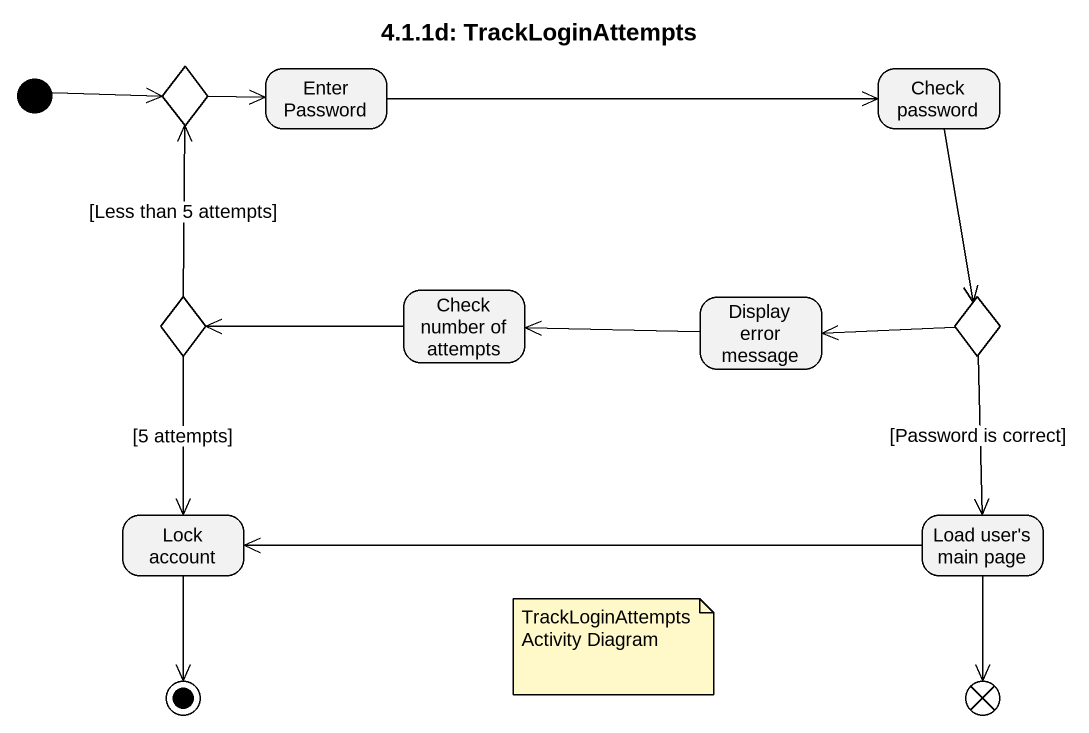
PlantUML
@startuml
title 4.1.1d: TrackLoginAttempts
hide empty description
state choice1 <<choice>>
state "Enter Password" as Enter_Password
state "Check password" as Check_password
state choice2 <<choice>>
state "Check number of attempts" as Check_number_of_attempts
state "Display error message" as Display_error_message
state choice3 <<choice>>
state "Lock account" as Lock_account
state "Load user's main page" as Load_user_s_main_page
state flowfinal1 <<end>>
[*] -right-> choice1
choice1 -right-> Enter_Password
Enter_Password -right-> Check_password
Check_password --> choice3
choice2 -up-> choice1 : [Less than 5 attempts]
choice2 --> Lock_account : [5 attempts]
Check_number_of_attempts -left-> choice2
Display_error_message -left-> Check_number_of_attempts
choice3 -left-> Display_error_message
choice3 --> Load_user_s_main_page : [Password is correct]
Load_user_s_main_page -left-> Lock_account
Load_user_s_main_page --> flowfinal1
Lock_account --> [*]
note as N1
  TrackLoginAttempts Activity Diagram
end note
@enduml
